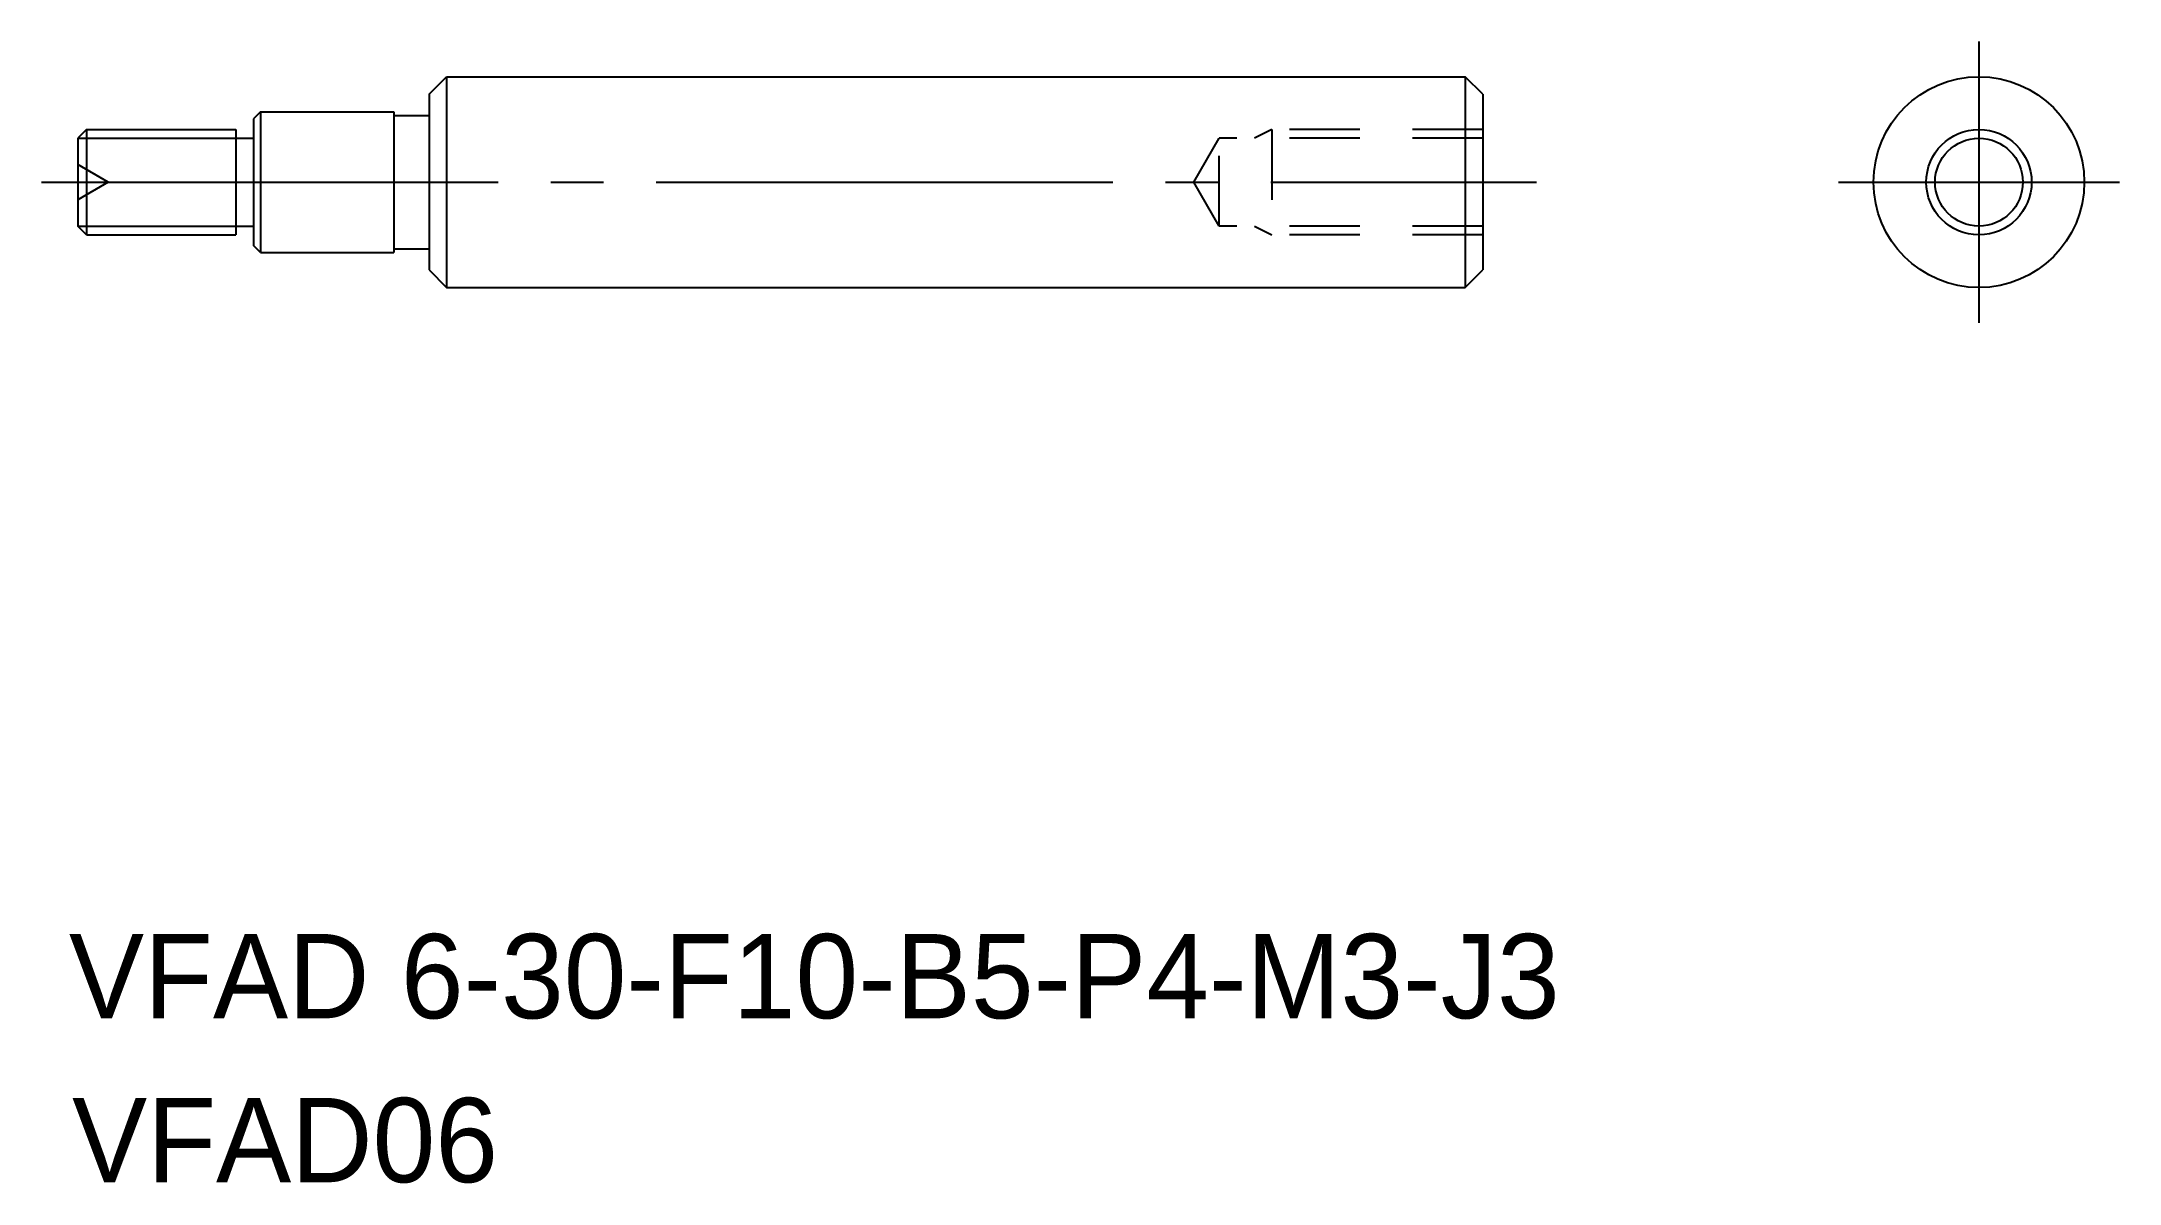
# Model space of a CAD drawing. Extents: x 117 to 176.2, y 146.7 to 179.2.
import ezdxf

# ---------------------------------------------------------------- set-up
doc = ezdxf.new("R2010")
doc.units = 0
doc.linetypes.add('CENTER', pattern=[17.5, 13, -1.5, 1.5, -1.5])
doc.linetypes.add('DASHED', pattern=[3.5, 2, -1.5])
doc.layers.get('0').update_dxf_attribs({"linetype": 'CONTINUOUS'})
doc.layers.add('CENTER', color=1, linetype='CENTER')

msp = doc.modelspace()

# ---------------------------------------------------------------- linework, layer by layer
at = {"color": 7, "linetype": 'CONTINUOUS'}
for p, q in [((128.028, 177.705), (128.528, 178.205)), ((128.528, 178.205), (157.528, 178.205)), ((128.528, 178.205), (128.528, 172.205)), ((157.528, 178.205), (157.528, 172.205)), ((158.028, 177.705), (157.528, 178.205)), ((128.028, 177.705), (128.028, 172.705)), ((128.028, 177.705), (128.028, 172.705)), ((158.028, 177.705), (158.028, 172.705)), ((123.028, 177.005), (123.028, 173.405)), ((123.228, 177.205), (123.228, 173.205)), ((123.228, 177.205), (127.028, 177.205)), ((127.028, 177.205), (127.028, 173.205)), ((127.028, 177.105), (128.028, 177.105)), ((118.278, 176.705), (118.028, 176.455)), ((118.028, 176.455), (118.028, 173.955)), ((118.278, 176.705), (122.528, 176.705)), ((118.278, 176.705), (118.278, 173.705)), ((122.528, 176.705), (122.528, 173.705)), ((122.528, 176.455), (123.028, 176.455)), ((118.278, 173.705), (118.028, 173.955)), ((122.528, 173.955), (123.028, 173.955)), ((118.278, 173.705), (122.528, 173.705)), ((123.228, 173.205), (123.028, 173.405)), ((123.228, 173.205), (127.028, 173.205)), ((127.028, 173.305), (128.028, 173.305)), ((128.028, 172.705), (128.528, 172.205)), ((128.528, 172.205), (157.528, 172.205)), ((157.528, 172.205), (158.028, 172.705))]:
    msp.add_line(p, q, dxfattribs=at)
for p, q in [((123.228, 177.205), (123.028, 177.005)), ((158.028, 176.455), (158.028, 176.455)), ((158.028, 175.205), (158.028, 175.205))]:
    msp.add_line(p, q)
at = {"color": 3, "linetype": 'CONTINUOUS'}
for p, q in [((118.028, 176.455), (122.528, 176.455)), ((118.028, 173.955), (122.528, 173.955))]:
    msp.add_line(p, q, dxfattribs=at)
at = {"color": 3, "linetype": 'DASHED'}
for p, q in [((149.807, 175.205), (150.528, 176.455)), ((158.028, 176.455), (150.528, 176.455)), ((150.528, 173.955), (150.528, 176.455)), ((152.028, 176.705), (151.528, 176.455)), ((158.028, 176.705), (152.028, 176.705)), ((152.028, 176.705), (152.028, 173.705)), ((118.894, 175.205), (118.028, 175.705)), ((118.894, 175.205), (118.028, 174.705)), ((150.528, 173.955), (149.807, 175.205)), ((158.028, 173.955), (150.528, 173.955)), ((151.528, 173.955), (152.028, 173.705)), ((158.028, 173.705), (152.028, 173.705))]:
    msp.add_line(p, q, dxfattribs=at)
at = {"color": 7, "linetype": 'CONTINUOUS'}
for radius in [3, 1.25]:
    msp.add_circle((172.158, 175.205), radius, dxfattribs=at)
at = {"color": 3, "linetype": 'CONTINUOUS'}
msp.add_circle((172.158, 175.205), 1.5, dxfattribs=at)
at = {"layer": 'CENTER', "color": 1, "linetype": 'CENTER'}
for p, q in [((172.158, 179.205), (172.158, 171.205)), ((116.995, 175.205), (159.56, 175.205)), ((168.158, 175.205), (176.158, 175.205))]:
    msp.add_line(p, q, dxfattribs=at)

# ---------------------------------------------------------------- texts
at = {"color": 7, "linetype": 'CONTINUOUS'}
for s, p in [('VFAD 6-30-F10-B5-P4-M3-J3', (117.774, 151.41)), ('VFAD06', (117.862, 146.745))]:
    msp.add_text(s, height=2.4, dxfattribs=at).set_placement(p)

doc.saveas('drawing.dxf')
